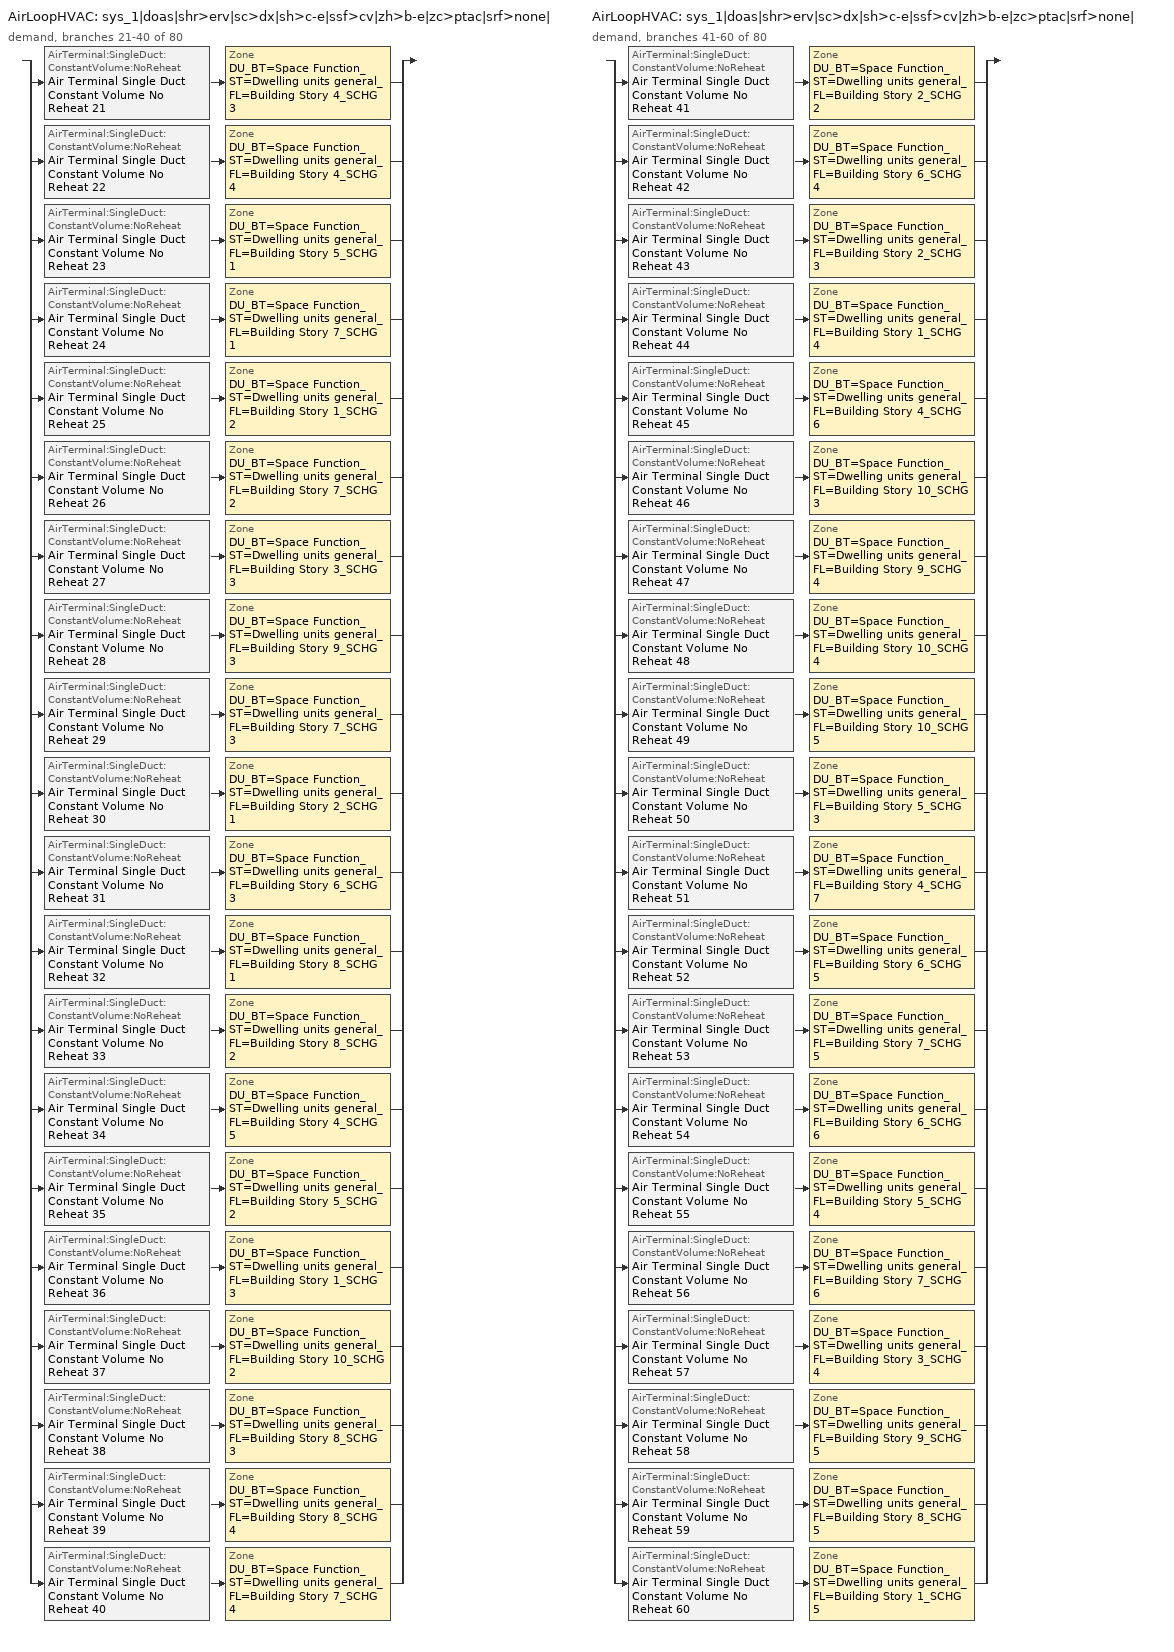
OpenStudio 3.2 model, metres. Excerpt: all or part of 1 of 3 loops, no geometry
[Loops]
AirLoopHVAC 'sys_1|doas|shr>erv|sc>dx|sh>c-e|ssf>cv|zh>b-e|zc>ptac|srf>none|'
 demand, branches 21-40 of 80: split
  | AirTerminal:SingleDuct:ConstantVolume:NoReheat 'Air Terminal Single Duct Constant Volume No Reheat 21' > Zone 'DU_BT=Space Function_ST=Dwelling units general_FL=Building Story 4_SCHG 3'
  | AirTerminal:SingleDuct:ConstantVolume:NoReheat 'Air Terminal Single Duct Constant Volume No Reheat 22' > Zone 'DU_BT=Space Function_ST=Dwelling units general_FL=Building Story 4_SCHG 4'
  | AirTerminal:SingleDuct:ConstantVolume:NoReheat 'Air Terminal Single Duct Constant Volume No Reheat 23' > Zone 'DU_BT=Space Function_ST=Dwelling units general_FL=Building Story 5_SCHG 1'
  | AirTerminal:SingleDuct:ConstantVolume:NoReheat 'Air Terminal Single Duct Constant Volume No Reheat 24' > Zone 'DU_BT=Space Function_ST=Dwelling units general_FL=Building Story 7_SCHG 1'
  | AirTerminal:SingleDuct:ConstantVolume:NoReheat 'Air Terminal Single Duct Constant Volume No Reheat 25' > Zone 'DU_BT=Space Function_ST=Dwelling units general_FL=Building Story 1_SCHG 2'
  | AirTerminal:SingleDuct:ConstantVolume:NoReheat 'Air Terminal Single Duct Constant Volume No Reheat 26' > Zone 'DU_BT=Space Function_ST=Dwelling units general_FL=Building Story 7_SCHG 2'
  | AirTerminal:SingleDuct:ConstantVolume:NoReheat 'Air Terminal Single Duct Constant Volume No Reheat 27' > Zone 'DU_BT=Space Function_ST=Dwelling units general_FL=Building Story 3_SCHG 3'
  | AirTerminal:SingleDuct:ConstantVolume:NoReheat 'Air Terminal Single Duct Constant Volume No Reheat 28' > Zone 'DU_BT=Space Function_ST=Dwelling units general_FL=Building Story 9_SCHG 3'
  | AirTerminal:SingleDuct:ConstantVolume:NoReheat 'Air Terminal Single Duct Constant Volume No Reheat 29' > Zone 'DU_BT=Space Function_ST=Dwelling units general_FL=Building Story 7_SCHG 3'
  | AirTerminal:SingleDuct:ConstantVolume:NoReheat 'Air Terminal Single Duct Constant Volume No Reheat 30' > Zone 'DU_BT=Space Function_ST=Dwelling units general_FL=Building Story 2_SCHG 1'
  | AirTerminal:SingleDuct:ConstantVolume:NoReheat 'Air Terminal Single Duct Constant Volume No Reheat 31' > Zone 'DU_BT=Space Function_ST=Dwelling units general_FL=Building Story 6_SCHG 3'
  | AirTerminal:SingleDuct:ConstantVolume:NoReheat 'Air Terminal Single Duct Constant Volume No Reheat 32' > Zone 'DU_BT=Space Function_ST=Dwelling units general_FL=Building Story 8_SCHG 1'
  | AirTerminal:SingleDuct:ConstantVolume:NoReheat 'Air Terminal Single Duct Constant Volume No Reheat 33' > Zone 'DU_BT=Space Function_ST=Dwelling units general_FL=Building Story 8_SCHG 2'
  | AirTerminal:SingleDuct:ConstantVolume:NoReheat 'Air Terminal Single Duct Constant Volume No Reheat 34' > Zone 'DU_BT=Space Function_ST=Dwelling units general_FL=Building Story 4_SCHG 5'
  | AirTerminal:SingleDuct:ConstantVolume:NoReheat 'Air Terminal Single Duct Constant Volume No Reheat 35' > Zone 'DU_BT=Space Function_ST=Dwelling units general_FL=Building Story 5_SCHG 2'
  | AirTerminal:SingleDuct:ConstantVolume:NoReheat 'Air Terminal Single Duct Constant Volume No Reheat 36' > Zone 'DU_BT=Space Function_ST=Dwelling units general_FL=Building Story 1_SCHG 3'
  | AirTerminal:SingleDuct:ConstantVolume:NoReheat 'Air Terminal Single Duct Constant Volume No Reheat 37' > Zone 'DU_BT=Space Function_ST=Dwelling units general_FL=Building Story 10_SCHG 2'
  | AirTerminal:SingleDuct:ConstantVolume:NoReheat 'Air Terminal Single Duct Constant Volume No Reheat 38' > Zone 'DU_BT=Space Function_ST=Dwelling units general_FL=Building Story 8_SCHG 3'
  | AirTerminal:SingleDuct:ConstantVolume:NoReheat 'Air Terminal Single Duct Constant Volume No Reheat 39' > Zone 'DU_BT=Space Function_ST=Dwelling units general_FL=Building Story 8_SCHG 4'
  | AirTerminal:SingleDuct:ConstantVolume:NoReheat 'Air Terminal Single Duct Constant Volume No Reheat 40' > Zone 'DU_BT=Space Function_ST=Dwelling units general_FL=Building Story 7_SCHG 4'
AirLoopHVAC 'sys_1|doas|shr>erv|sc>dx|sh>c-e|ssf>cv|zh>b-e|zc>ptac|srf>none|'
 demand, branches 41-60 of 80: split
  | AirTerminal:SingleDuct:ConstantVolume:NoReheat 'Air Terminal Single Duct Constant Volume No Reheat 41' > Zone 'DU_BT=Space Function_ST=Dwelling units general_FL=Building Story 2_SCHG 2'
  | AirTerminal:SingleDuct:ConstantVolume:NoReheat 'Air Terminal Single Duct Constant Volume No Reheat 42' > Zone 'DU_BT=Space Function_ST=Dwelling units general_FL=Building Story 6_SCHG 4'
  | AirTerminal:SingleDuct:ConstantVolume:NoReheat 'Air Terminal Single Duct Constant Volume No Reheat 43' > Zone 'DU_BT=Space Function_ST=Dwelling units general_FL=Building Story 2_SCHG 3'
  | AirTerminal:SingleDuct:ConstantVolume:NoReheat 'Air Terminal Single Duct Constant Volume No Reheat 44' > Zone 'DU_BT=Space Function_ST=Dwelling units general_FL=Building Story 1_SCHG 4'
  | AirTerminal:SingleDuct:ConstantVolume:NoReheat 'Air Terminal Single Duct Constant Volume No Reheat 45' > Zone 'DU_BT=Space Function_ST=Dwelling units general_FL=Building Story 4_SCHG 6'
  | AirTerminal:SingleDuct:ConstantVolume:NoReheat 'Air Terminal Single Duct Constant Volume No Reheat 46' > Zone 'DU_BT=Space Function_ST=Dwelling units general_FL=Building Story 10_SCHG 3'
  | AirTerminal:SingleDuct:ConstantVolume:NoReheat 'Air Terminal Single Duct Constant Volume No Reheat 47' > Zone 'DU_BT=Space Function_ST=Dwelling units general_FL=Building Story 9_SCHG 4'
  | AirTerminal:SingleDuct:ConstantVolume:NoReheat 'Air Terminal Single Duct Constant Volume No Reheat 48' > Zone 'DU_BT=Space Function_ST=Dwelling units general_FL=Building Story 10_SCHG 4'
  | AirTerminal:SingleDuct:ConstantVolume:NoReheat 'Air Terminal Single Duct Constant Volume No Reheat 49' > Zone 'DU_BT=Space Function_ST=Dwelling units general_FL=Building Story 10_SCHG 5'
  | AirTerminal:SingleDuct:ConstantVolume:NoReheat 'Air Terminal Single Duct Constant Volume No Reheat 50' > Zone 'DU_BT=Space Function_ST=Dwelling units general_FL=Building Story 5_SCHG 3'
  | AirTerminal:SingleDuct:ConstantVolume:NoReheat 'Air Terminal Single Duct Constant Volume No Reheat 51' > Zone 'DU_BT=Space Function_ST=Dwelling units general_FL=Building Story 4_SCHG 7'
  | AirTerminal:SingleDuct:ConstantVolume:NoReheat 'Air Terminal Single Duct Constant Volume No Reheat 52' > Zone 'DU_BT=Space Function_ST=Dwelling units general_FL=Building Story 6_SCHG 5'
  | AirTerminal:SingleDuct:ConstantVolume:NoReheat 'Air Terminal Single Duct Constant Volume No Reheat 53' > Zone 'DU_BT=Space Function_ST=Dwelling units general_FL=Building Story 7_SCHG 5'
  | AirTerminal:SingleDuct:ConstantVolume:NoReheat 'Air Terminal Single Duct Constant Volume No Reheat 54' > Zone 'DU_BT=Space Function_ST=Dwelling units general_FL=Building Story 6_SCHG 6'
  | AirTerminal:SingleDuct:ConstantVolume:NoReheat 'Air Terminal Single Duct Constant Volume No Reheat 55' > Zone 'DU_BT=Space Function_ST=Dwelling units general_FL=Building Story 5_SCHG 4'
  | AirTerminal:SingleDuct:ConstantVolume:NoReheat 'Air Terminal Single Duct Constant Volume No Reheat 56' > Zone 'DU_BT=Space Function_ST=Dwelling units general_FL=Building Story 7_SCHG 6'
  | AirTerminal:SingleDuct:ConstantVolume:NoReheat 'Air Terminal Single Duct Constant Volume No Reheat 57' > Zone 'DU_BT=Space Function_ST=Dwelling units general_FL=Building Story 3_SCHG 4'
  | AirTerminal:SingleDuct:ConstantVolume:NoReheat 'Air Terminal Single Duct Constant Volume No Reheat 58' > Zone 'DU_BT=Space Function_ST=Dwelling units general_FL=Building Story 9_SCHG 5'
  | AirTerminal:SingleDuct:ConstantVolume:NoReheat 'Air Terminal Single Duct Constant Volume No Reheat 59' > Zone 'DU_BT=Space Function_ST=Dwelling units general_FL=Building Story 8_SCHG 5'
  | AirTerminal:SingleDuct:ConstantVolume:NoReheat 'Air Terminal Single Duct Constant Volume No Reheat 60' > Zone 'DU_BT=Space Function_ST=Dwelling units general_FL=Building Story 1_SCHG 5'
[Sizing:Zone] Zone Cooling Design Supply Air Temperature Input Method=TemperatureDifference; Zone Cooling Design Supply Air Temperature {C}=14; Zone Cooling Design Supply Air Temperature Difference {deltaC}=11; Zone Heating Design Supply Air Temperature Input Method=TemperatureDifference; Zone Heating Design Supply Air Temperature {C}=40; Zone Heating Design Supply Air Temperature Difference {deltaC}=21; Zone Cooling Design Supply Air Humidity Ratio {kg-H2O/kg-air}=0.0085; Zone Heating Design Supply Air Humidity Ratio {kg-H2O/kg-air}=0.008; Zone Heating Sizing Factor=1.3; Zone Cooling Sizing Factor=1.1; Cooling Design Air Flow Method=DesignDay; Heating Design Air Flow Method=DesignDay; Account for Dedicated Outdoor Air System=No; Dedicated Outdoor Air System Control Strategy=NeutralSupplyAir; Dedicated Outdoor Air Low Setpoint Temperature for Design {C}=autosize; Dedicated Outdoor Air High Setpoint Temperature for Design {C}=autosize
DU_BT=Space Function_ST=Dwelling units general_FL=Building Story 4_SCHG 3; DU_BT=Space Function_ST=Dwelling units general_FL=Building Story 4_SCHG 4; DU_BT=Space Function_ST=Dwelling units general_FL=Building Story 5_SCHG 1; DU_BT=Space Function_ST=Dwelling units general_FL=Building Story 7_SCHG 1; DU_BT=Space Function_ST=Dwelling units general_FL=Building Story 1_SCHG 2; DU_BT=Space Function_ST=Dwelling units general_FL=Building Story 7_SCHG 2; DU_BT=Space Function_ST=Dwelling units general_FL=Building Story 3_SCHG 3; DU_BT=Space Function_ST=Dwelling units general_FL=Building Story 9_SCHG 3; DU_BT=Space Function_ST=Dwelling units general_FL=Building Story 7_SCHG 3; DU_BT=Space Function_ST=Dwelling units general_FL=Building Story 2_SCHG 1; DU_BT=Space Function_ST=Dwelling units general_FL=Building Story 6_SCHG 3; DU_BT=Space Function_ST=Dwelling units general_FL=Building Story 8_SCHG 1; DU_BT=Space Function_ST=Dwelling units general_FL=Building Story 8_SCHG 2; DU_BT=Space Function_ST=Dwelling units general_FL=Building Story 4_SCHG 5; DU_BT=Space Function_ST=Dwelling units general_FL=Building Story 5_SCHG 2; DU_BT=Space Function_ST=Dwelling units general_FL=Building Story 1_SCHG 3; DU_BT=Space Function_ST=Dwelling units general_FL=Building Story 10_SCHG 2; DU_BT=Space Function_ST=Dwelling units general_FL=Building Story 8_SCHG 3; DU_BT=Space Function_ST=Dwelling units general_FL=Building Story 8_SCHG 4; DU_BT=Space Function_ST=Dwelling units general_FL=Building Story 7_SCHG 4; DU_BT=Space Function_ST=Dwelling units general_FL=Building Story 2_SCHG 2; DU_BT=Space Function_ST=Dwelling units general_FL=Building Story 6_SCHG 4; DU_BT=Space Function_ST=Dwelling units general_FL=Building Story 2_SCHG 3; DU_BT=Space Function_ST=Dwelling units general_FL=Building Story 1_SCHG 4; DU_BT=Space Function_ST=Dwelling units general_FL=Building Story 4_SCHG 6; DU_BT=Space Function_ST=Dwelling units general_FL=Building Story 10_SCHG 3; DU_BT=Space Function_ST=Dwelling units general_FL=Building Story 9_SCHG 4; DU_BT=Space Function_ST=Dwelling units general_FL=Building Story 10_SCHG 4; DU_BT=Space Function_ST=Dwelling units general_FL=Building Story 10_SCHG 5; DU_BT=Space Function_ST=Dwelling units general_FL=Building Story 5_SCHG 3; DU_BT=Space Function_ST=Dwelling units general_FL=Building Story 4_SCHG 7; DU_BT=Space Function_ST=Dwelling units general_FL=Building Story 6_SCHG 5; DU_BT=Space Function_ST=Dwelling units general_FL=Building Story 7_SCHG 5; DU_BT=Space Function_ST=Dwelling units general_FL=Building Story 6_SCHG 6; DU_BT=Space Function_ST=Dwelling units general_FL=Building Story 5_SCHG 4; DU_BT=Space Function_ST=Dwelling units general_FL=Building Story 7_SCHG 6; DU_BT=Space Function_ST=Dwelling units general_FL=Building Story 3_SCHG 4; DU_BT=Space Function_ST=Dwelling units general_FL=Building Story 9_SCHG 5; DU_BT=Space Function_ST=Dwelling units general_FL=Building Story 8_SCHG 5; DU_BT=Space Function_ST=Dwelling units general_FL=Building Story 1_SCHG 5
[Zone equipment]
DU_BT=Space Function_ST=Dwelling units general_FL=Building Story 4_SCHG 3: DU_BT=Space Function_ST=Dwelling units general_FL=Building Story 4_SCHG 3 PTAC, Zone HVAC Baseboard Convective Electric 21, Air Terminal Single Duct Constant Volume No Reheat 21
DU_BT=Space Function_ST=Dwelling units general_FL=Building Story 4_SCHG 4: DU_BT=Space Function_ST=Dwelling units general_FL=Building Story 4_SCHG 4 PTAC, Zone HVAC Baseboard Convective Electric 22, Air Terminal Single Duct Constant Volume No Reheat 22
DU_BT=Space Function_ST=Dwelling units general_FL=Building Story 5_SCHG 1: DU_BT=Space Function_ST=Dwelling units general_FL=Building Story 5_SCHG 1 PTAC, Zone HVAC Baseboard Convective Electric 23, Air Terminal Single Duct Constant Volume No Reheat 23
DU_BT=Space Function_ST=Dwelling units general_FL=Building Story 7_SCHG 1: DU_BT=Space Function_ST=Dwelling units general_FL=Building Story 7_SCHG 1 PTAC, Zone HVAC Baseboard Convective Electric 24, Air Terminal Single Duct Constant Volume No Reheat 24
DU_BT=Space Function_ST=Dwelling units general_FL=Building Story 1_SCHG 2: DU_BT=Space Function_ST=Dwelling units general_FL=Building Story 1_SCHG 2 PTAC, Zone HVAC Baseboard Convective Electric 25, Air Terminal Single Duct Constant Volume No Reheat 25
DU_BT=Space Function_ST=Dwelling units general_FL=Building Story 7_SCHG 2: DU_BT=Space Function_ST=Dwelling units general_FL=Building Story 7_SCHG 2 PTAC, Zone HVAC Baseboard Convective Electric 26, Air Terminal Single Duct Constant Volume No Reheat 26
DU_BT=Space Function_ST=Dwelling units general_FL=Building Story 3_SCHG 3: DU_BT=Space Function_ST=Dwelling units general_FL=Building Story 3_SCHG 3 PTAC, Zone HVAC Baseboard Convective Electric 27, Air Terminal Single Duct Constant Volume No Reheat 27
DU_BT=Space Function_ST=Dwelling units general_FL=Building Story 9_SCHG 3: DU_BT=Space Function_ST=Dwelling units general_FL=Building Story 9_SCHG 3 PTAC, Zone HVAC Baseboard Convective Electric 28, Air Terminal Single Duct Constant Volume No Reheat 28
DU_BT=Space Function_ST=Dwelling units general_FL=Building Story 7_SCHG 3: DU_BT=Space Function_ST=Dwelling units general_FL=Building Story 7_SCHG 3 PTAC, Zone HVAC Baseboard Convective Electric 29, Air Terminal Single Duct Constant Volume No Reheat 29
DU_BT=Space Function_ST=Dwelling units general_FL=Building Story 2_SCHG 1: DU_BT=Space Function_ST=Dwelling units general_FL=Building Story 2_SCHG 1 PTAC, Zone HVAC Baseboard Convective Electric 30, Air Terminal Single Duct Constant Volume No Reheat 30
DU_BT=Space Function_ST=Dwelling units general_FL=Building Story 6_SCHG 3: DU_BT=Space Function_ST=Dwelling units general_FL=Building Story 6_SCHG 3 PTAC, Zone HVAC Baseboard Convective Electric 31, Air Terminal Single Duct Constant Volume No Reheat 31
DU_BT=Space Function_ST=Dwelling units general_FL=Building Story 8_SCHG 1: DU_BT=Space Function_ST=Dwelling units general_FL=Building Story 8_SCHG 1 PTAC, Zone HVAC Baseboard Convective Electric 32, Air Terminal Single Duct Constant Volume No Reheat 32
DU_BT=Space Function_ST=Dwelling units general_FL=Building Story 8_SCHG 2: DU_BT=Space Function_ST=Dwelling units general_FL=Building Story 8_SCHG 2 PTAC, Zone HVAC Baseboard Convective Electric 33, Air Terminal Single Duct Constant Volume No Reheat 33
DU_BT=Space Function_ST=Dwelling units general_FL=Building Story 4_SCHG 5: DU_BT=Space Function_ST=Dwelling units general_FL=Building Story 4_SCHG 5 PTAC, Zone HVAC Baseboard Convective Electric 34, Air Terminal Single Duct Constant Volume No Reheat 34
DU_BT=Space Function_ST=Dwelling units general_FL=Building Story 5_SCHG 2: DU_BT=Space Function_ST=Dwelling units general_FL=Building Story 5_SCHG 2 PTAC, Zone HVAC Baseboard Convective Electric 35, Air Terminal Single Duct Constant Volume No Reheat 35
DU_BT=Space Function_ST=Dwelling units general_FL=Building Story 1_SCHG 3: DU_BT=Space Function_ST=Dwelling units general_FL=Building Story 1_SCHG 3 PTAC, Zone HVAC Baseboard Convective Electric 36, Air Terminal Single Duct Constant Volume No Reheat 36
DU_BT=Space Function_ST=Dwelling units general_FL=Building Story 10_SCHG 2: DU_BT=Space Function_ST=Dwelling units general_FL=Building Story 10_SCHG 2 PTAC, Zone HVAC Baseboard Convective Electric 37, Air Terminal Single Duct Constant Volume No Reheat 37
DU_BT=Space Function_ST=Dwelling units general_FL=Building Story 8_SCHG 3: DU_BT=Space Function_ST=Dwelling units general_FL=Building Story 8_SCHG 3 PTAC, Zone HVAC Baseboard Convective Electric 38, Air Terminal Single Duct Constant Volume No Reheat 38
DU_BT=Space Function_ST=Dwelling units general_FL=Building Story 8_SCHG 4: DU_BT=Space Function_ST=Dwelling units general_FL=Building Story 8_SCHG 4 PTAC, Zone HVAC Baseboard Convective Electric 39, Air Terminal Single Duct Constant Volume No Reheat 39
DU_BT=Space Function_ST=Dwelling units general_FL=Building Story 7_SCHG 4: DU_BT=Space Function_ST=Dwelling units general_FL=Building Story 7_SCHG 4 PTAC, Zone HVAC Baseboard Convective Electric 40, Air Terminal Single Duct Constant Volume No Reheat 40
DU_BT=Space Function_ST=Dwelling units general_FL=Building Story 2_SCHG 2: DU_BT=Space Function_ST=Dwelling units general_FL=Building Story 2_SCHG 2 PTAC, Zone HVAC Baseboard Convective Electric 41, Air Terminal Single Duct Constant Volume No Reheat 41
DU_BT=Space Function_ST=Dwelling units general_FL=Building Story 6_SCHG 4: DU_BT=Space Function_ST=Dwelling units general_FL=Building Story 6_SCHG 4 PTAC, Zone HVAC Baseboard Convective Electric 42, Air Terminal Single Duct Constant Volume No Reheat 42
DU_BT=Space Function_ST=Dwelling units general_FL=Building Story 2_SCHG 3: DU_BT=Space Function_ST=Dwelling units general_FL=Building Story 2_SCHG 3 PTAC, Zone HVAC Baseboard Convective Electric 43, Air Terminal Single Duct Constant Volume No Reheat 43
DU_BT=Space Function_ST=Dwelling units general_FL=Building Story 1_SCHG 4: DU_BT=Space Function_ST=Dwelling units general_FL=Building Story 1_SCHG 4 PTAC, Zone HVAC Baseboard Convective Electric 44, Air Terminal Single Duct Constant Volume No Reheat 44
DU_BT=Space Function_ST=Dwelling units general_FL=Building Story 4_SCHG 6: DU_BT=Space Function_ST=Dwelling units general_FL=Building Story 4_SCHG 6 PTAC, Zone HVAC Baseboard Convective Electric 45, Air Terminal Single Duct Constant Volume No Reheat 45
DU_BT=Space Function_ST=Dwelling units general_FL=Building Story 10_SCHG 3: DU_BT=Space Function_ST=Dwelling units general_FL=Building Story 10_SCHG 3 PTAC, Zone HVAC Baseboard Convective Electric 46, Air Terminal Single Duct Constant Volume No Reheat 46
DU_BT=Space Function_ST=Dwelling units general_FL=Building Story 9_SCHG 4: DU_BT=Space Function_ST=Dwelling units general_FL=Building Story 9_SCHG 4 PTAC, Zone HVAC Baseboard Convective Electric 47, Air Terminal Single Duct Constant Volume No Reheat 47
DU_BT=Space Function_ST=Dwelling units general_FL=Building Story 10_SCHG 4: DU_BT=Space Function_ST=Dwelling units general_FL=Building Story 10_SCHG 4 PTAC, Zone HVAC Baseboard Convective Electric 48, Air Terminal Single Duct Constant Volume No Reheat 48
DU_BT=Space Function_ST=Dwelling units general_FL=Building Story 10_SCHG 5: DU_BT=Space Function_ST=Dwelling units general_FL=Building Story 10_SCHG 5 PTAC, Zone HVAC Baseboard Convective Electric 49, Air Terminal Single Duct Constant Volume No Reheat 49
DU_BT=Space Function_ST=Dwelling units general_FL=Building Story 5_SCHG 3: DU_BT=Space Function_ST=Dwelling units general_FL=Building Story 5_SCHG 3 PTAC, Zone HVAC Baseboard Convective Electric 50, Air Terminal Single Duct Constant Volume No Reheat 50
DU_BT=Space Function_ST=Dwelling units general_FL=Building Story 4_SCHG 7: DU_BT=Space Function_ST=Dwelling units general_FL=Building Story 4_SCHG 7 PTAC, Zone HVAC Baseboard Convective Electric 51, Air Terminal Single Duct Constant Volume No Reheat 51
DU_BT=Space Function_ST=Dwelling units general_FL=Building Story 6_SCHG 5: DU_BT=Space Function_ST=Dwelling units general_FL=Building Story 6_SCHG 5 PTAC, Zone HVAC Baseboard Convective Electric 52, Air Terminal Single Duct Constant Volume No Reheat 52
DU_BT=Space Function_ST=Dwelling units general_FL=Building Story 7_SCHG 5: DU_BT=Space Function_ST=Dwelling units general_FL=Building Story 7_SCHG 5 PTAC, Zone HVAC Baseboard Convective Electric 53, Air Terminal Single Duct Constant Volume No Reheat 53
DU_BT=Space Function_ST=Dwelling units general_FL=Building Story 6_SCHG 6: DU_BT=Space Function_ST=Dwelling units general_FL=Building Story 6_SCHG 6 PTAC, Zone HVAC Baseboard Convective Electric 54, Air Terminal Single Duct Constant Volume No Reheat 54
DU_BT=Space Function_ST=Dwelling units general_FL=Building Story 5_SCHG 4: DU_BT=Space Function_ST=Dwelling units general_FL=Building Story 5_SCHG 4 PTAC, Zone HVAC Baseboard Convective Electric 55, Air Terminal Single Duct Constant Volume No Reheat 55
DU_BT=Space Function_ST=Dwelling units general_FL=Building Story 7_SCHG 6: DU_BT=Space Function_ST=Dwelling units general_FL=Building Story 7_SCHG 6 PTAC, Zone HVAC Baseboard Convective Electric 56, Air Terminal Single Duct Constant Volume No Reheat 56
DU_BT=Space Function_ST=Dwelling units general_FL=Building Story 3_SCHG 4: DU_BT=Space Function_ST=Dwelling units general_FL=Building Story 3_SCHG 4 PTAC, Zone HVAC Baseboard Convective Electric 57, Air Terminal Single Duct Constant Volume No Reheat 57
DU_BT=Space Function_ST=Dwelling units general_FL=Building Story 9_SCHG 5: DU_BT=Space Function_ST=Dwelling units general_FL=Building Story 9_SCHG 5 PTAC, Zone HVAC Baseboard Convective Electric 58, Air Terminal Single Duct Constant Volume No Reheat 58
DU_BT=Space Function_ST=Dwelling units general_FL=Building Story 8_SCHG 5: DU_BT=Space Function_ST=Dwelling units general_FL=Building Story 8_SCHG 5 PTAC, Zone HVAC Baseboard Convective Electric 59, Air Terminal Single Duct Constant Volume No Reheat 59
DU_BT=Space Function_ST=Dwelling units general_FL=Building Story 1_SCHG 5: DU_BT=Space Function_ST=Dwelling units general_FL=Building Story 1_SCHG 5 PTAC, Zone HVAC Baseboard Convective Electric 60, Air Terminal Single Duct Constant Volume No Reheat 60
[Fan:ConstantVolume] Availability Schedule=Always On Discrete; Fan Total Efficiency=0.39975; Pressure Rise {Pa}=640; Maximum Flow Rate {m3/s}=AutoSize; Motor Efficiency=0.615
Fan Constant Volume 22; Fan Constant Volume 23; Fan Constant Volume 24; Fan Constant Volume 25; Fan Constant Volume 26; Fan Constant Volume 27; Fan Constant Volume 28; Fan Constant Volume 29; Fan Constant Volume 30; Fan Constant Volume 31; Fan Constant Volume 32; Fan Constant Volume 33; Fan Constant Volume 34; Fan Constant Volume 35; Fan Constant Volume 36; Fan Constant Volume 37; Fan Constant Volume 38; Fan Constant Volume 39; Fan Constant Volume 40; Fan Constant Volume 41; Fan Constant Volume 42; Fan Constant Volume 43; Fan Constant Volume 44; Fan Constant Volume 45; Fan Constant Volume 46; Fan Constant Volume 47; Fan Constant Volume 48; Fan Constant Volume 49; Fan Constant Volume 50; Fan Constant Volume 51; Fan Constant Volume 52; Fan Constant Volume 53; Fan Constant Volume 54; Fan Constant Volume 55; Fan Constant Volume 56; Fan Constant Volume 57; Fan Constant Volume 58; Fan Constant Volume 59; Fan Constant Volume 60; Fan Constant Volume 61
[Coil:Heating:Electric] Availability Schedule=ON_OFF_ALWAYS_OFF
Coil Heating Electric 22; Coil Heating Electric 23; Coil Heating Electric 24; Coil Heating Electric 25; Coil Heating Electric 26; Coil Heating Electric 27; Coil Heating Electric 28; Coil Heating Electric 29; Coil Heating Electric 30; Coil Heating Electric 31; Coil Heating Electric 32; Coil Heating Electric 33; Coil Heating Electric 34; Coil Heating Electric 35; Coil Heating Electric 36; Coil Heating Electric 37; Coil Heating Electric 38; Coil Heating Electric 39; Coil Heating Electric 40; Coil Heating Electric 41; Coil Heating Electric 42; Coil Heating Electric 43; Coil Heating Electric 44; Coil Heating Electric 45; Coil Heating Electric 46; Coil Heating Electric 47; Coil Heating Electric 48; Coil Heating Electric 49; Coil Heating Electric 50; Coil Heating Electric 51; Coil Heating Electric 52; Coil Heating Electric 53; Coil Heating Electric 54; Coil Heating Electric 55; Coil Heating Electric 56; Coil Heating Electric 57; Coil Heating Electric 58; Coil Heating Electric 59; Coil Heating Electric 60; Coil Heating Electric 61
[Coil:Cooling:DX:SingleSpeed] Availability Schedule=Always On Discrete; Rated Total Cooling Capacity {W}=autosize; Rated Sensible Heat Ratio=autosize; Rated Air Flow Rate {m3/s}=autosize; Rated Evaporator Fan Power Per Volume Flow Rate {W/(m3/s)}=773.3; Total Cooling Capacity Function of Temperature Curve=DXCOOL-NECB2011-REF-CAPFT; Total Cooling Capacity Function of Flow Fraction Curve=DXCOOL-NECB2011-REF-CAPFFLOW; Energy Input Ratio Function of Temperature Curve=DXCOOL-NECB2011-REF-COOLEIRFT; Energy Input Ratio Function of Flow Fraction Curve=DXCOOL-NECB2011-REF-COOLEIRFFLOW; Part Load Fraction Correlation Curve=DXCOOL-NECB2011-REF-COOLPLFFPLR; Minimum Outdoor Dry-Bulb Temperature for Compressor Operation {C}=-25; Condenser Type=AirCooled; Evaporative Condenser Effectiveness=0; Evaporative Condenser Air Flow Rate {m3/s}=Autosize; Evaporative Condenser Pump Rated Power Consumption {W}=Autosize; Crankcase Heater Capacity {W}=0; Maximum Outdoor Dry-Bulb Temperature for Crankcase Heater Operation {C}=0; Basin Heater Capacity {W/K}=0; Basin Heater Setpoint Temperature {C}=10
Name | Rated COP {W/W}
Coil Cooling DX Single Speed 21 10kBtu/hr 10.4EER | 3.59001
Coil Cooling DX Single Speed 22 15kBtu/hr 9.4EER | 3.25391
Coil Cooling DX Single Speed 23 11kBtu/hr 10.1EER | 3.49998
Coil Cooling DX Single Speed 24 6kBtu/hr 11.0EER; Coil Cooling DX Single Speed 25 3kBtu/hr 11.0EER; Coil Cooling DX Single Speed 33 6kBtu/hr 11.0EER; Coil Cooling DX Single Speed 34 6kBtu/hr 11.0EER; Coil Cooling DX Single Speed 44 6kBtu/hr 11.0EER; Coil Cooling DX Single Speed 54 6kBtu/hr 11.0EER; Coil Cooling DX Single Speed 58 7kBtu/hr 11.0EER; Coil Cooling DX Single Speed 60 6kBtu/hr 11.0EER | 3.80183
Coil Cooling DX Single Speed 26 15kBtu/hr 9.4EER | 3.25232
Coil Cooling DX Single Speed 27 10kBtu/hr 10.4EER | 3.60065
Coil Cooling DX Single Speed 28 10kBtu/hr 10.3EER | 3.55642
Coil Cooling DX Single Speed 29 12kBtu/hr 9.9EER | 3.44369
Coil Cooling DX Single Speed 30 10kBtu/hr 10.3EER | 3.57063
Coil Cooling DX Single Speed 31 10kBtu/hr 10.4EER; Coil Cooling DX Single Speed 56 10kBtu/hr 10.4EER | 3.58816
Coil Cooling DX Single Speed 32 14kBtu/hr 9.6EER | 3.3312
Coil Cooling DX Single Speed 35 10kBtu/hr 10.4EER | 3.58826
Coil Cooling DX Single Speed 36 8kBtu/hr 10.8EER | 3.73403
Coil Cooling DX Single Speed 37 9kBtu/hr 10.6EER | 3.65734
Coil Cooling DX Single Speed 38 10kBtu/hr 10.3EER | 3.58022
Coil Cooling DX Single Speed 39 15kBtu/hr 9.4EER | 3.25115
Coil Cooling DX Single Speed 40 14kBtu/hr 9.6EER | 3.33151
Coil Cooling DX Single Speed 41 14kBtu/hr 9.6EER | 3.3314
Coil Cooling DX Single Speed 42 14kBtu/hr 9.6EER | 3.3313
Coil Cooling DX Single Speed 43 9kBtu/hr 10.6EER | 3.65281
Coil Cooling DX Single Speed 45 10kBtu/hr 10.4EER | 3.58269
Coil Cooling DX Single Speed 46 17kBtu/hr 9.3EER; Coil Cooling DX Single Speed 48 21kBtu/hr 9.3EER; Coil Cooling DX Single Speed 49 17kBtu/hr 9.3EER | 3.23448
Coil Cooling DX Single Speed 47 11kBtu/hr 10.2EER | 3.54905
Coil Cooling DX Single Speed 50 15kBtu/hr 9.4EER | 3.2521
Coil Cooling DX Single Speed 51 12kBtu/hr 9.9EER | 3.44433
Coil Cooling DX Single Speed 52 11kBtu/hr 10.1EER | 3.5008
Coil Cooling DX Single Speed 53 10kBtu/hr 10.3EER | 3.58086
Coil Cooling DX Single Speed 55 12kBtu/hr 9.9EER | 3.4431
Coil Cooling DX Single Speed 57 10kBtu/hr 10.4EER | 3.59326
Coil Cooling DX Single Speed 59 11kBtu/hr 10.1EER | 3.50205
[ZoneHVAC:PackagedTerminalAirConditioner] Availability Schedule=Always On Discrete; Supply Air Flow Rate During Cooling Operation {m3/s}=Autosize; Supply Air Flow Rate During Heating Operation {m3/s}=Autosize; Supply Air Flow Rate When No Cooling or Heating is Needed {m3/s}=Autosize; Outdoor Air Flow Rate During Cooling Operation {m3/s}=1e-05; Outdoor Air Flow Rate During Heating Operation {m3/s}=1e-05; Outdoor Air Flow Rate When No Cooling or Heating is Needed {m3/s}=1e-05; Fan Placement=DrawThrough
Name | Supply Air Fan | Heating Coil | Cooling Coil
DU_BT=Space Function_ST=Dwelling units general_FL=Building Story 4_SCHG 3 PTAC | Fan Constant Volume 22 | Coil Heating Electric 22 | Coil Cooling DX Single Speed 21 10kBtu/hr 10.4EER
DU_BT=Space Function_ST=Dwelling units general_FL=Building Story 4_SCHG 4 PTAC | Fan Constant Volume 23 | Coil Heating Electric 23 | Coil Cooling DX Single Speed 22 15kBtu/hr 9.4EER
DU_BT=Space Function_ST=Dwelling units general_FL=Building Story 5_SCHG 1 PTAC | Fan Constant Volume 24 | Coil Heating Electric 24 | Coil Cooling DX Single Speed 23 11kBtu/hr 10.1EER
DU_BT=Space Function_ST=Dwelling units general_FL=Building Story 7_SCHG 1 PTAC | Fan Constant Volume 25 | Coil Heating Electric 25 | Coil Cooling DX Single Speed 24 6kBtu/hr 11.0EER
DU_BT=Space Function_ST=Dwelling units general_FL=Building Story 1_SCHG 2 PTAC | Fan Constant Volume 26 | Coil Heating Electric 26 | Coil Cooling DX Single Speed 25 3kBtu/hr 11.0EER
DU_BT=Space Function_ST=Dwelling units general_FL=Building Story 7_SCHG 2 PTAC | Fan Constant Volume 27 | Coil Heating Electric 27 | Coil Cooling DX Single Speed 26 15kBtu/hr 9.4EER
DU_BT=Space Function_ST=Dwelling units general_FL=Building Story 3_SCHG 3 PTAC | Fan Constant Volume 28 | Coil Heating Electric 28 | Coil Cooling DX Single Speed 27 10kBtu/hr 10.4EER
DU_BT=Space Function_ST=Dwelling units general_FL=Building Story 9_SCHG 3 PTAC | Fan Constant Volume 29 | Coil Heating Electric 29 | Coil Cooling DX Single Speed 28 10kBtu/hr 10.3EER
DU_BT=Space Function_ST=Dwelling units general_FL=Building Story 7_SCHG 3 PTAC | Fan Constant Volume 30 | Coil Heating Electric 30 | Coil Cooling DX Single Speed 29 12kBtu/hr 9.9EER
DU_BT=Space Function_ST=Dwelling units general_FL=Building Story 2_SCHG 1 PTAC | Fan Constant Volume 31 | Coil Heating Electric 31 | Coil Cooling DX Single Speed 30 10kBtu/hr 10.3EER
DU_BT=Space Function_ST=Dwelling units general_FL=Building Story 6_SCHG 3 PTAC | Fan Constant Volume 32 | Coil Heating Electric 32 | Coil Cooling DX Single Speed 31 10kBtu/hr 10.4EER
DU_BT=Space Function_ST=Dwelling units general_FL=Building Story 8_SCHG 1 PTAC | Fan Constant Volume 33 | Coil Heating Electric 33 | Coil Cooling DX Single Speed 32 14kBtu/hr 9.6EER
DU_BT=Space Function_ST=Dwelling units general_FL=Building Story 8_SCHG 2 PTAC | Fan Constant Volume 34 | Coil Heating Electric 34 | Coil Cooling DX Single Speed 33 6kBtu/hr 11.0EER
DU_BT=Space Function_ST=Dwelling units general_FL=Building Story 4_SCHG 5 PTAC | Fan Constant Volume 35 | Coil Heating Electric 35 | Coil Cooling DX Single Speed 34 6kBtu/hr 11.0EER
DU_BT=Space Function_ST=Dwelling units general_FL=Building Story 5_SCHG 2 PTAC | Fan Constant Volume 36 | Coil Heating Electric 36 | Coil Cooling DX Single Speed 35 10kBtu/hr 10.4EER
DU_BT=Space Function_ST=Dwelling units general_FL=Building Story 1_SCHG 3 PTAC | Fan Constant Volume 37 | Coil Heating Electric 37 | Coil Cooling DX Single Speed 36 8kBtu/hr 10.8EER
DU_BT=Space Function_ST=Dwelling units general_FL=Building Story 10_SCHG 2 PTAC | Fan Constant Volume 38 | Coil Heating Electric 38 | Coil Cooling DX Single Speed 37 9kBtu/hr 10.6EER
DU_BT=Space Function_ST=Dwelling units general_FL=Building Story 8_SCHG 3 PTAC | Fan Constant Volume 39 | Coil Heating Electric 39 | Coil Cooling DX Single Speed 38 10kBtu/hr 10.3EER
DU_BT=Space Function_ST=Dwelling units general_FL=Building Story 8_SCHG 4 PTAC | Fan Constant Volume 40 | Coil Heating Electric 40 | Coil Cooling DX Single Speed 39 15kBtu/hr 9.4EER
DU_BT=Space Function_ST=Dwelling units general_FL=Building Story 7_SCHG 4 PTAC | Fan Constant Volume 41 | Coil Heating Electric 41 | Coil Cooling DX Single Speed 40 14kBtu/hr 9.6EER
DU_BT=Space Function_ST=Dwelling units general_FL=Building Story 2_SCHG 2 PTAC | Fan Constant Volume 42 | Coil Heating Electric 42 | Coil Cooling DX Single Speed 41 14kBtu/hr 9.6EER
DU_BT=Space Function_ST=Dwelling units general_FL=Building Story 6_SCHG 4 PTAC | Fan Constant Volume 43 | Coil Heating Electric 43 | Coil Cooling DX Single Speed 42 14kBtu/hr 9.6EER
DU_BT=Space Function_ST=Dwelling units general_FL=Building Story 2_SCHG 3 PTAC | Fan Constant Volume 44 | Coil Heating Electric 44 | Coil Cooling DX Single Speed 43 9kBtu/hr 10.6EER
DU_BT=Space Function_ST=Dwelling units general_FL=Building Story 1_SCHG 4 PTAC | Fan Constant Volume 45 | Coil Heating Electric 45 | Coil Cooling DX Single Speed 44 6kBtu/hr 11.0EER
DU_BT=Space Function_ST=Dwelling units general_FL=Building Story 4_SCHG 6 PTAC | Fan Constant Volume 46 | Coil Heating Electric 46 | Coil Cooling DX Single Speed 45 10kBtu/hr 10.4EER
DU_BT=Space Function_ST=Dwelling units general_FL=Building Story 10_SCHG 3 PTAC | Fan Constant Volume 47 | Coil Heating Electric 47 | Coil Cooling DX Single Speed 46 17kBtu/hr 9.3EER
DU_BT=Space Function_ST=Dwelling units general_FL=Building Story 9_SCHG 4 PTAC | Fan Constant Volume 48 | Coil Heating Electric 48 | Coil Cooling DX Single Speed 47 11kBtu/hr 10.2EER
DU_BT=Space Function_ST=Dwelling units general_FL=Building Story 10_SCHG 4 PTAC | Fan Constant Volume 49 | Coil Heating Electric 49 | Coil Cooling DX Single Speed 48 21kBtu/hr 9.3EER
DU_BT=Space Function_ST=Dwelling units general_FL=Building Story 10_SCHG 5 PTAC | Fan Constant Volume 50 | Coil Heating Electric 50 | Coil Cooling DX Single Speed 49 17kBtu/hr 9.3EER
DU_BT=Space Function_ST=Dwelling units general_FL=Building Story 5_SCHG 3 PTAC | Fan Constant Volume 51 | Coil Heating Electric 51 | Coil Cooling DX Single Speed 50 15kBtu/hr 9.4EER
DU_BT=Space Function_ST=Dwelling units general_FL=Building Story 4_SCHG 7 PTAC | Fan Constant Volume 52 | Coil Heating Electric 52 | Coil Cooling DX Single Speed 51 12kBtu/hr 9.9EER
DU_BT=Space Function_ST=Dwelling units general_FL=Building Story 6_SCHG 5 PTAC | Fan Constant Volume 53 | Coil Heating Electric 53 | Coil Cooling DX Single Speed 52 11kBtu/hr 10.1EER
DU_BT=Space Function_ST=Dwelling units general_FL=Building Story 7_SCHG 5 PTAC | Fan Constant Volume 54 | Coil Heating Electric 54 | Coil Cooling DX Single Speed 53 10kBtu/hr 10.3EER
DU_BT=Space Function_ST=Dwelling units general_FL=Building Story 6_SCHG 6 PTAC | Fan Constant Volume 55 | Coil Heating Electric 55 | Coil Cooling DX Single Speed 54 6kBtu/hr 11.0EER
DU_BT=Space Function_ST=Dwelling units general_FL=Building Story 5_SCHG 4 PTAC | Fan Constant Volume 56 | Coil Heating Electric 56 | Coil Cooling DX Single Speed 55 12kBtu/hr 9.9EER
DU_BT=Space Function_ST=Dwelling units general_FL=Building Story 7_SCHG 6 PTAC | Fan Constant Volume 57 | Coil Heating Electric 57 | Coil Cooling DX Single Speed 56 10kBtu/hr 10.4EER
DU_BT=Space Function_ST=Dwelling units general_FL=Building Story 3_SCHG 4 PTAC | Fan Constant Volume 58 | Coil Heating Electric 58 | Coil Cooling DX Single Speed 57 10kBtu/hr 10.4EER
DU_BT=Space Function_ST=Dwelling units general_FL=Building Story 9_SCHG 5 PTAC | Fan Constant Volume 59 | Coil Heating Electric 59 | Coil Cooling DX Single Speed 58 7kBtu/hr 11.0EER
DU_BT=Space Function_ST=Dwelling units general_FL=Building Story 8_SCHG 5 PTAC | Fan Constant Volume 60 | Coil Heating Electric 60 | Coil Cooling DX Single Speed 59 11kBtu/hr 10.1EER
DU_BT=Space Function_ST=Dwelling units general_FL=Building Story 1_SCHG 5 PTAC | Fan Constant Volume 61 | Coil Heating Electric 61 | Coil Cooling DX Single Speed 60 6kBtu/hr 11.0EER
[ZoneHVAC:Baseboard:Convective:Electric] Availability Schedule=Always On Discrete; Nominal Capacity {W}=autosize; Efficiency=1
Zone HVAC Baseboard Convective Electric 21; Zone HVAC Baseboard Convective Electric 22; Zone HVAC Baseboard Convective Electric 23; Zone HVAC Baseboard Convective Electric 24; Zone HVAC Baseboard Convective Electric 25; Zone HVAC Baseboard Convective Electric 26; Zone HVAC Baseboard Convective Electric 27; Zone HVAC Baseboard Convective Electric 28; Zone HVAC Baseboard Convective Electric 29; Zone HVAC Baseboard Convective Electric 30; Zone HVAC Baseboard Convective Electric 31; Zone HVAC Baseboard Convective Electric 32; Zone HVAC Baseboard Convective Electric 33; Zone HVAC Baseboard Convective Electric 34; Zone HVAC Baseboard Convective Electric 35; Zone HVAC Baseboard Convective Electric 36; Zone HVAC Baseboard Convective Electric 37; Zone HVAC Baseboard Convective Electric 38; Zone HVAC Baseboard Convective Electric 39; Zone HVAC Baseboard Convective Electric 40; Zone HVAC Baseboard Convective Electric 41; Zone HVAC Baseboard Convective Electric 42; Zone HVAC Baseboard Convective Electric 43; Zone HVAC Baseboard Convective Electric 44; Zone HVAC Baseboard Convective Electric 45; Zone HVAC Baseboard Convective Electric 46; Zone HVAC Baseboard Convective Electric 47; Zone HVAC Baseboard Convective Electric 48; Zone HVAC Baseboard Convective Electric 49; Zone HVAC Baseboard Convective Electric 50; Zone HVAC Baseboard Convective Electric 51; Zone HVAC Baseboard Convective Electric 52; Zone HVAC Baseboard Convective Electric 53; Zone HVAC Baseboard Convective Electric 54; Zone HVAC Baseboard Convective Electric 55; Zone HVAC Baseboard Convective Electric 56; Zone HVAC Baseboard Convective Electric 57; Zone HVAC Baseboard Convective Electric 58; Zone HVAC Baseboard Convective Electric 59; Zone HVAC Baseboard Convective Electric 60
[AirTerminal:SingleDuct:ConstantVolume:NoReheat] Availability Schedule=Always On Discrete; Maximum Air Flow Rate {m3/s}=AutoSize
Air Terminal Single Duct Constant Volume No Reheat 21; Air Terminal Single Duct Constant Volume No Reheat 22; Air Terminal Single Duct Constant Volume No Reheat 23; Air Terminal Single Duct Constant Volume No Reheat 24; Air Terminal Single Duct Constant Volume No Reheat 25; Air Terminal Single Duct Constant Volume No Reheat 26; Air Terminal Single Duct Constant Volume No Reheat 27; Air Terminal Single Duct Constant Volume No Reheat 28; Air Terminal Single Duct Constant Volume No Reheat 29; Air Terminal Single Duct Constant Volume No Reheat 30; Air Terminal Single Duct Constant Volume No Reheat 31; Air Terminal Single Duct Constant Volume No Reheat 32; Air Terminal Single Duct Constant Volume No Reheat 33; Air Terminal Single Duct Constant Volume No Reheat 34; Air Terminal Single Duct Constant Volume No Reheat 35; Air Terminal Single Duct Constant Volume No Reheat 36; Air Terminal Single Duct Constant Volume No Reheat 37; Air Terminal Single Duct Constant Volume No Reheat 38; Air Terminal Single Duct Constant Volume No Reheat 39; Air Terminal Single Duct Constant Volume No Reheat 40; Air Terminal Single Duct Constant Volume No Reheat 41; Air Terminal Single Duct Constant Volume No Reheat 42; Air Terminal Single Duct Constant Volume No Reheat 43; Air Terminal Single Duct Constant Volume No Reheat 44; Air Terminal Single Duct Constant Volume No Reheat 45; Air Terminal Single Duct Constant Volume No Reheat 46; Air Terminal Single Duct Constant Volume No Reheat 47; Air Terminal Single Duct Constant Volume No Reheat 48; Air Terminal Single Duct Constant Volume No Reheat 49; Air Terminal Single Duct Constant Volume No Reheat 50; Air Terminal Single Duct Constant Volume No Reheat 51; Air Terminal Single Duct Constant Volume No Reheat 52; Air Terminal Single Duct Constant Volume No Reheat 53; Air Terminal Single Duct Constant Volume No Reheat 54; Air Terminal Single Duct Constant Volume No Reheat 55; Air Terminal Single Duct Constant Volume No Reheat 56; Air Terminal Single Duct Constant Volume No Reheat 57; Air Terminal Single Duct Constant Volume No Reheat 58; Air Terminal Single Duct Constant Volume No Reheat 59; Air Terminal Single Duct Constant Volume No Reheat 60
[Schedule:Ruleset]
ON_OFF_ALWAYS_OFF: Default Day Schedule=Schedule Day 3
[Schedule:Day]
Schedule Day 3; wkdON_OFF_ALWAYS_OFF 1; satON_OFF_ALWAYS_OFF 1; sunON_OFF_ALWAYS_OFF 1: 1, 0, 0, 2, 0, 0, 3, 0, 0, 4, 0, 0, 5, 0, 0, 6, 0, 0, 7, 0, 0, 8, 0, 0, 9, 0, 0, 10, 0, 0, 11, 0, 0, 12, 0, 0, 13, 0, 0, 14, 0, 0, 15, 0, 0, 16, 0, 0, 17, 0, 0, 18, 0, 0, 19, 0, 0, 20, 0, 0, 21, 0, 0, 22, 0, 0, 23, 0, 0, 24, 0, 0
[Schedule:Rule] Schedule Ruleset=ON_OFF_ALWAYS_OFF; Date Specification Type=DateRange; Start Month=1; Start Day=1; End Month=12; End Day=31
Name | Rule Order | Day Schedule | Apply Sunday | Apply Monday | Apply Tuesday | Apply Wednesday | Apply Thursday | Apply Friday | Apply Saturday
wkdON_OFF_ALWAYS_OFF rule | 2 | wkdON_OFF_ALWAYS_OFF 1 | No | Yes | Yes | Yes | Yes | Yes | No
satON_OFF_ALWAYS_OFFrule | 1 | satON_OFF_ALWAYS_OFF 1 | No | No | No | No | No | No | Yes
sunON_OFF_ALWAYS_OFFrule | 0 | sunON_OFF_ALWAYS_OFF 1 | Yes | No | No | No | No | No | No
[Schedule:Constant]
Always On Discrete: Value=1
[Curve:Biquadratic] Minimum Value of x=13; Maximum Value of x=24; Minimum Value of y=24; Maximum Value of y=46
Name | Coefficient1 Constant | Coefficient2 x | Coefficient3 x**2 | Coefficient4 y | Coefficient5 y**2 | Coefficient6 x*y
DXCOOL-NECB2011-REF-CAPFT | 0.867905 | 0.0142459 | 0.00055436 | -0.0075575 | 3.3e-05 | -0.0001918
DXCOOL-NECB2011-REF-COOLEIRFT | 0.114171 | 0.0281822 | -0.0004199 | 0.0214108 | 0.000161028 | -0.000679104
[Curve:Quadratic] Minimum Value of x=0.5; Maximum Value of x=1.5
Name | Coefficient1 Constant | Coefficient2 x | Coefficient3 x**2
DXCOOL-NECB2011-REF-CAPFFLOW | 0.8 | 0.2 | 0
DXCOOL-NECB2011-REF-COOLEIRFFLOW | 1.1552 | -0.1808 | 0.0256
[Curve:Cubic]
DXCOOL-NECB2011-REF-COOLPLFFPLR: Coefficient1 Constant=0.0277; Coefficient2 x=4.9151; Coefficient3 x**2=-8.184; Coefficient4 x**3=4.2702; Minimum Value of x=0.7; Maximum Value of x=1
